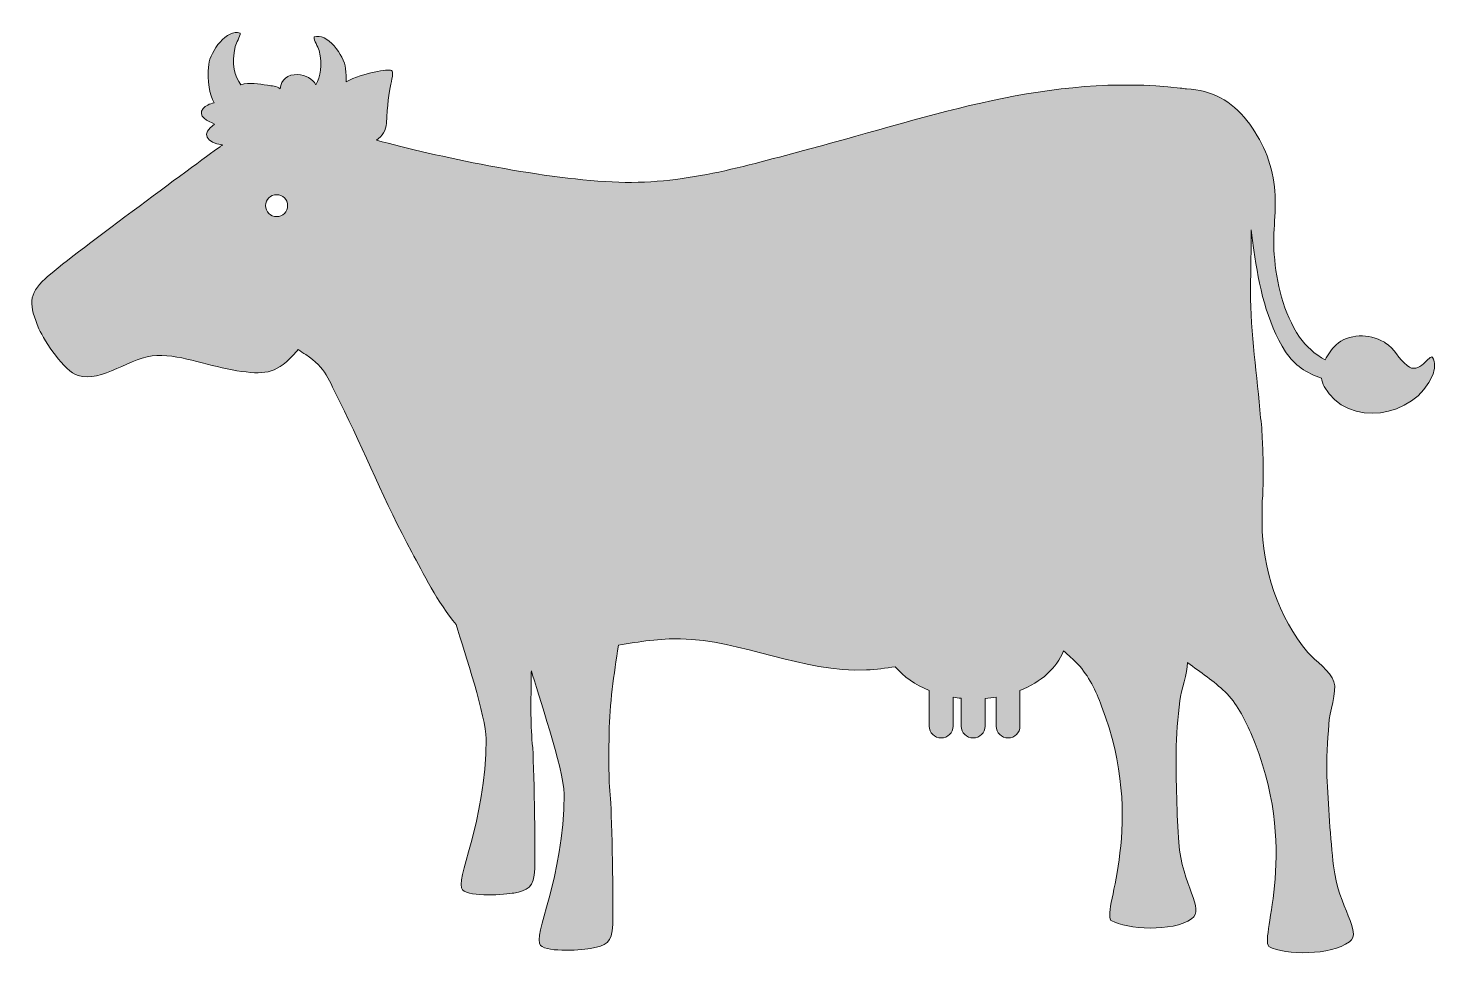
# Model space of a CAD drawing. Header units: inches. Extents: x 0 to 102, y 0 to 67.
import ezdxf

# ---------------------------------------------------------------- set-up
doc = ezdxf.new("R2010")
doc.units = ezdxf.units.IN
doc.header["$MEASUREMENT"] = 0
doc.layers.add('Layer 1', color=7, linetype='Continuous')

msp = doc.modelspace()

# ---------------------------------------------------------------- hatches: boundary and pattern name
at = {"layer": 'Layer 1', "true_color": 0xd04d36}
h = msp.add_hatch(color=13, dxfattribs=at)
h.dxf.hatch_style = 2
edge = h.paths.add_edge_path()
edge.add_spline(control_points=[(101.45, 43.11), (101.22, 43.39), (100.53, 41.78), (99.6, 42.51), (99, 42.99), (98.71, 43.73), (98.03, 44.16), (97.99, 44.19), (97.95, 44.21), (97.91, 44.23), (96.89, 44.84), (95.34, 44.84), (94.46, 44.01), (94.16, 43.72), (93.87, 43.34), (93.67, 42.92), (92.94, 43.33), (92.29, 43.9), (91.82, 44.58), (90.63, 46.3), (90.15, 48.55), (89.98, 50.56), (89.84, 52.16), (90.19, 53.84), (90.01, 55.45), (89.81, 57.26), (89.1, 58.84), (88.01, 60.25), (86.9, 61.67), (85.44, 62.48), (83.64, 62.55), (83.49, 62.57), (83.33, 62.59), (83.17, 62.61), (73.67, 63.69), (65.34, 60.59), (56.34, 58.21), (51.62, 56.95), (47.11, 55.55), (42.03, 55.81), (36.59, 56.09), (29.35, 57.65), (24.96, 58.84), (25.38, 59.15), (25.67, 59.55), (25.68, 60.06), (25.77, 62.69), (26.35, 63.69), (26.04, 63.88), (25.85, 63.99), (24.01, 63.74), (22.77, 63.06), (22.78, 63.35), (22.77, 63.67), (22.73, 64.02), (22.62, 64.99), (21.37, 66.66), (20.45, 66.31), (20.41, 66.03), (20.74, 65.62), (20.81, 65.34), (21.06, 64.24), (20.91, 63.44), (20.58, 62.85), (20.33, 63.28), (19.86, 63.56), (19.24, 63.59), (18.56, 63.61), (18.02, 63.23), (17.99, 62.56), (17.74, 62.77), (17.38, 62.76), (17.08, 62.81), (16.43, 62.91), (15.79, 63.03), (15.15, 62.85), (14.68, 63.46), (14.44, 64.34), (14.73, 65.62), (14.8, 65.91), (15.12, 66.32), (15.08, 66.59), (14.17, 66.95), (12.91, 65.27), (12.81, 64.31), (12.67, 63.04), (12.89, 62.15), (13.2, 61.54), (12.88, 61.47), (12.59, 61.33), (12.41, 61.12), (11.95, 60.58), (12.77, 60.19), (13.24, 60), (12.18, 59.3), (12.67, 58.66), (13.8, 58.49), (13.8, 58.49), (13.8, 58.49), (13.8, 58.49), (13.74, 58.45), (13.68, 58.4), (13.63, 58.36), (11.88, 57.09), (2.61, 50.29), (0.96, 48.8), (-0.27, 47.69), (-0.21, 46.86), (0.52, 45.18), (0.93, 44.24), (2.34, 42.12), (3.35, 41.79), (5.01, 41.23), (7.25, 43.21), (9.05, 43.25), (10.95, 43.29), (12.98, 42.42), (14.86, 42.14), (16.79, 41.86), (17.6, 41.86), (18.91, 43.24), (19.04, 43.38), (19.16, 43.53), (19.29, 43.67), (19.47, 43.55), (19.66, 43.43), (19.84, 43.31), (21.31, 42.33), (21.5, 41.49), (22.3, 39.89), (24.11, 36.29), (25.58, 32.55), (27.52, 29.01), (28.33, 27.53), (29.4, 25.33), (30.73, 23.76), (31.36, 21.69), (32.9, 17.07), (32.9, 15.49), (32.92, 9.41), (30.56, 5.18), (31.2, 4.54), (31.73, 4), (34.32, 4.21), (34.92, 4.32), (35.86, 4.5), (36.39, 4.7), (36.43, 6.06), (36.47, 7.6), (36.39, 13.71), (36.25, 15.15), (36.11, 16.7), (36.15, 18.4), (36.17, 19.92), (36.17, 20.09), (36.17, 20.25), (36.18, 20.42), (36.58, 18.95), (38.54, 13.27), (38.55, 11.48), (38.57, 5.4), (36.21, 1.17), (36.85, 0.53), (37.38, -0.01), (39.97, 0.2), (40.57, 0.32), (41.51, 0.49), (42.04, 0.69), (42.08, 2.05), (42.12, 3.59), (42.04, 9.7), (41.9, 11.14), (41.76, 12.69), (41.8, 14.39), (41.81, 15.91), (41.84, 18.01), (42.17, 20.14), (42.48, 22.26), (44.01, 22.53), (45.53, 22.76), (46.97, 22.73), (51.38, 22.65), (55.79, 20.27), (60.46, 20.48), (61.15, 20.51), (61.85, 20.59), (62.54, 20.71), (63.13, 19.99), (63.98, 19.4), (65, 18.98), (65, 18.98), (65, 16.41), (65, 16.41), (65, 15.93), (65.39, 15.55), (65.86, 15.55), (66.34, 15.55), (66.72, 15.93), (66.72, 16.41), (66.72, 16.41), (66.72, 18.5), (66.72, 18.5), (66.92, 18.47), (67.11, 18.44), (67.32, 18.42), (67.32, 18.42), (67.32, 16.41), (67.32, 16.41), (67.32, 15.93), (67.7, 15.55), (68.18, 15.55), (68.65, 15.55), (69.04, 15.93), (69.04, 16.41), (69.04, 16.41), (69.04, 18.4), (69.04, 18.4), (69.31, 18.42), (69.59, 18.46), (69.85, 18.5), (69.85, 18.5), (69.85, 16.41), (69.85, 16.41), (69.85, 15.93), (70.24, 15.55), (70.71, 15.55), (71.19, 15.55), (71.57, 15.93), (71.57, 16.41), (71.57, 16.41), (71.57, 18.98), (71.57, 18.98), (73.1, 19.6), (74.25, 20.63), (74.72, 21.85), (75.08, 21.55), (75.44, 21.23), (75.75, 20.9), (76.55, 20.05), (77.07, 18.94), (77.48, 17.86), (80.77, 9.28), (77.52, 3.24), (78.15, 2.34), (79.34, 1.68), (82.6, 1.48), (84, 2.45), (84.99, 3.13), (83.3, 4.9), (83.07, 7.98), (82.93, 9.92), (82.88, 12.52), (82.87, 14.48), (82.86, 15.74), (83.04, 17.02), (83.15, 18.24), (83.22, 19), (83.72, 20.23), (83.7, 21.02), (83.71, 21.01), (83.72, 21), (83.72, 21), (84.63, 20.31), (85.64, 19.65), (86.42, 18.89), (87.26, 18.07), (87.82, 16.98), (88.28, 15.92), (91.92, 7.49), (88.92, 1.31), (89.59, 0.44), (90.81, -0.17), (94.08, -0.23), (95.43, 0.79), (96.4, 1.52), (94.63, 3.21), (94.28, 6.28), (94.05, 8.22), (93.9, 10.81), (93.8, 12.76), (93.75, 14.03), (93.87, 15.31), (93.93, 16.53), (93.97, 17.4), (94.54, 18.89), (94.31, 19.62), (94.08, 20.38), (92.94, 21.14), (92.42, 21.74), (90.3, 24.22), (89.1, 27.88), (89.1, 31.12), (89.1, 31.61), (89.11, 32.14), (89.12, 32.7), (89.2, 33.8), (89.19, 34.83), (89.18, 35.59), (89.17, 35.97), (89.16, 36.35), (89.14, 36.73), (89.12, 37.41), (89.08, 38.09), (89, 38.74), (88.74, 41.79), (88.27, 44.83), (88.27, 47.91), (88.27, 49.32), (88.32, 50.83), (88.32, 52.34), (88.39, 51.83), (88.44, 51.32), (88.51, 50.87), (88.88, 48.32), (89.4, 45.7), (90.81, 43.51), (91.43, 42.55), (92.34, 41.94), (93.41, 41.61), (93.43, 41.4), (93.5, 41.2), (93.6, 41), (95.29, 37.96), (100.16, 38.69), (101.46, 41.84), (101.6, 42.2), (101.69, 42.77), (101.45, 43.11)], knot_values=[0, 0, 0, 0, 1, 1, 1, 2, 2, 2, 3, 3, 3, 4, 4, 4, 5, 5, 5, 6, 6, 6, 7, 7, 7, 8, 8, 8, 9, 9, 9, 10, 10, 10, 11, 11, 11, 12, 12, 12, 13, 13, 13, 14, 14, 14, 15, 15, 15, 16, 16, 16, 17, 17, 17, 18, 18, 18, 19, 19, 19, 20, 20, 20, 21, 21, 21, 22, 22, 22, 23, 23, 23, 24, 24, 24, 25, 25, 25, 26, 26, 26, 27, 27, 27, 28, 28, 28, 29, 29, 29, 30, 30, 30, 31, 31, 31, 32, 32, 32, 33, 33, 33, 34, 34, 34, 35, 35, 35, 36, 36, 36, 37, 37, 37, 38, 38, 38, 39, 39, 39, 40, 40, 40, 41, 41, 41, 42, 42, 42, 43, 43, 43, 44, 44, 44, 45, 45, 45, 46, 46, 46, 47, 47, 47, 48, 48, 48, 49, 49, 49, 50, 50, 50, 51, 51, 51, 52, 52, 52, 53, 53, 53, 54, 54, 54, 55, 55, 55, 56, 56, 56, 57, 57, 57, 58, 58, 58, 59, 59, 59, 60, 60, 60, 61, 61, 61, 62, 62, 62, 63, 63, 63, 64, 64, 64, 65, 65, 65, 66, 66, 66, 67, 67, 67, 68, 68, 68, 69, 69, 69, 70, 70, 70, 71, 71, 71, 72, 72, 72, 73, 73, 73, 74, 74, 74, 75, 75, 75, 76, 76, 76, 77, 77, 77, 78, 78, 78, 79, 79, 79, 80, 80, 80, 81, 81, 81, 82, 82, 82, 83, 83, 83, 84, 84, 84, 85, 85, 85, 86, 86, 86, 87, 87, 87, 88, 88, 88, 89, 89, 89, 90, 90, 90, 91, 91, 91, 92, 92, 92, 93, 93, 93, 94, 94, 94, 95, 95, 95, 96, 96, 96, 97, 97, 97, 98, 98, 98, 99, 99, 99, 100, 100, 100, 101, 101, 101, 102, 102, 102, 103, 103, 103, 104, 104, 104, 105, 105, 105, 106, 106, 106, 107, 107, 107, 108, 108, 108, 109, 109, 109, 109], degree=3, periodic=1)
edge = h.paths.add_edge_path()
edge.add_spline(control_points=[(17.73, 53.3), (17.29, 53.3), (16.93, 53.65), (16.93, 54.1), (16.93, 54.54), (17.29, 54.89), (17.73, 54.89), (18.17, 54.89), (18.53, 54.54), (18.53, 54.1), (18.53, 53.65), (18.17, 53.3), (17.73, 53.3)], knot_values=[0, 0, 0, 0, 1, 1, 1, 2, 2, 2, 3, 3, 3, 4, 4, 4, 4], degree=3, periodic=1)

# ---------------------------------------------------------------- linework, layer by layer
at = {"layer": 'Layer 1', "lineweight": 0}
for points, knots in [([(101.45, 43.11), (101.22, 43.39), (100.53, 41.78), (99.6, 42.51), (99, 42.99), (98.71, 43.73), (98.03, 44.16), (97.99, 44.19), (97.95, 44.21), (97.91, 44.23), (96.89, 44.84), (95.34, 44.84), (94.46, 44.01), (94.16, 43.72), (93.87, 43.34), (93.67, 42.92), (92.94, 43.33), (92.29, 43.9), (91.82, 44.58), (90.63, 46.3), (90.15, 48.55), (89.98, 50.56), (89.84, 52.16), (90.19, 53.84), (90.01, 55.45), (89.81, 57.26), (89.1, 58.84), (88.01, 60.25), (86.9, 61.67), (85.44, 62.48), (83.64, 62.55), (83.49, 62.57), (83.33, 62.59), (83.17, 62.61), (73.67, 63.69), (65.34, 60.59), (56.34, 58.21), (51.62, 56.95), (47.11, 55.55), (42.03, 55.81), (36.59, 56.09), (29.35, 57.65), (24.96, 58.84), (25.38, 59.15), (25.67, 59.55), (25.68, 60.06), (25.77, 62.69), (26.35, 63.69), (26.04, 63.88), (25.85, 63.99), (24.01, 63.74), (22.77, 63.06), (22.78, 63.35), (22.77, 63.67), (22.73, 64.02), (22.62, 64.99), (21.37, 66.66), (20.45, 66.31), (20.41, 66.03), (20.74, 65.62), (20.81, 65.34), (21.06, 64.24), (20.91, 63.44), (20.58, 62.85), (20.33, 63.28), (19.86, 63.56), (19.24, 63.59), (18.56, 63.61), (18.02, 63.23), (17.99, 62.56), (17.74, 62.77), (17.38, 62.76), (17.08, 62.81), (16.43, 62.91), (15.79, 63.03), (15.15, 62.85), (14.68, 63.46), (14.44, 64.34), (14.73, 65.62), (14.8, 65.91), (15.12, 66.32), (15.08, 66.59), (14.17, 66.95), (12.91, 65.27), (12.81, 64.31), (12.67, 63.04), (12.89, 62.15), (13.2, 61.54), (12.88, 61.47), (12.59, 61.33), (12.41, 61.12), (11.95, 60.58), (12.77, 60.19), (13.24, 60), (12.18, 59.3), (12.67, 58.66), (13.8, 58.49), (13.8, 58.49), (13.8, 58.49), (13.8, 58.49), (13.74, 58.45), (13.68, 58.4), (13.63, 58.36), (11.88, 57.09), (2.61, 50.29), (0.96, 48.8), (-0.27, 47.69), (-0.21, 46.86), (0.52, 45.18), (0.93, 44.24), (2.34, 42.12), (3.35, 41.79), (5.01, 41.23), (7.25, 43.21), (9.05, 43.25), (10.95, 43.29), (12.98, 42.42), (14.86, 42.14), (16.79, 41.86), (17.6, 41.86), (18.91, 43.24), (19.04, 43.38), (19.16, 43.53), (19.29, 43.67), (19.47, 43.55), (19.66, 43.43), (19.84, 43.31), (21.31, 42.33), (21.5, 41.49), (22.3, 39.89), (24.11, 36.29), (25.58, 32.55), (27.52, 29.01), (28.33, 27.53), (29.4, 25.33), (30.73, 23.76), (31.36, 21.69), (32.9, 17.07), (32.9, 15.49), (32.92, 9.41), (30.56, 5.18), (31.2, 4.54), (31.73, 4), (34.32, 4.21), (34.92, 4.32), (35.86, 4.5), (36.39, 4.7), (36.43, 6.06), (36.47, 7.6), (36.39, 13.71), (36.25, 15.15), (36.11, 16.7), (36.15, 18.4), (36.17, 19.92), (36.17, 20.09), (36.17, 20.25), (36.18, 20.42), (36.58, 18.95), (38.54, 13.27), (38.55, 11.48), (38.57, 5.4), (36.21, 1.17), (36.85, 0.53), (37.38, -0.01), (39.97, 0.2), (40.57, 0.32), (41.51, 0.49), (42.04, 0.69), (42.08, 2.05), (42.12, 3.59), (42.04, 9.7), (41.9, 11.14), (41.76, 12.69), (41.8, 14.39), (41.81, 15.91), (41.84, 18.01), (42.17, 20.14), (42.48, 22.26), (44.01, 22.53), (45.53, 22.76), (46.97, 22.73), (51.38, 22.65), (55.79, 20.27), (60.46, 20.48), (61.15, 20.51), (61.85, 20.59), (62.54, 20.71), (63.13, 19.99), (63.98, 19.4), (65, 18.98), (65, 18.98), (65, 16.41), (65, 16.41), (65, 15.93), (65.39, 15.55), (65.86, 15.55), (66.34, 15.55), (66.72, 15.93), (66.72, 16.41), (66.72, 16.41), (66.72, 18.5), (66.72, 18.5), (66.92, 18.47), (67.11, 18.44), (67.32, 18.42), (67.32, 18.42), (67.32, 16.41), (67.32, 16.41), (67.32, 15.93), (67.7, 15.55), (68.18, 15.55), (68.65, 15.55), (69.04, 15.93), (69.04, 16.41), (69.04, 16.41), (69.04, 18.4), (69.04, 18.4), (69.31, 18.42), (69.59, 18.46), (69.85, 18.5), (69.85, 18.5), (69.85, 16.41), (69.85, 16.41), (69.85, 15.93), (70.24, 15.55), (70.71, 15.55), (71.19, 15.55), (71.57, 15.93), (71.57, 16.41), (71.57, 16.41), (71.57, 18.98), (71.57, 18.98), (73.1, 19.6), (74.25, 20.63), (74.72, 21.85), (75.08, 21.55), (75.44, 21.23), (75.75, 20.9), (76.55, 20.05), (77.07, 18.94), (77.48, 17.86), (80.77, 9.28), (77.52, 3.24), (78.15, 2.34), (79.34, 1.68), (82.6, 1.48), (84, 2.45), (84.99, 3.13), (83.3, 4.9), (83.07, 7.98), (82.93, 9.92), (82.88, 12.52), (82.87, 14.48), (82.86, 15.74), (83.04, 17.02), (83.15, 18.24), (83.22, 19), (83.72, 20.23), (83.7, 21.02), (83.71, 21.01), (83.72, 21), (83.72, 21), (84.63, 20.31), (85.64, 19.65), (86.42, 18.89), (87.26, 18.07), (87.82, 16.98), (88.28, 15.92), (91.92, 7.49), (88.92, 1.31), (89.59, 0.44), (90.81, -0.17), (94.08, -0.23), (95.43, 0.79), (96.4, 1.52), (94.63, 3.21), (94.28, 6.28), (94.05, 8.22), (93.9, 10.81), (93.8, 12.76), (93.75, 14.03), (93.87, 15.31), (93.93, 16.53), (93.97, 17.4), (94.54, 18.89), (94.31, 19.62), (94.08, 20.38), (92.94, 21.14), (92.42, 21.74), (90.3, 24.22), (89.1, 27.88), (89.1, 31.12), (89.1, 31.61), (89.11, 32.14), (89.12, 32.7), (89.2, 33.8), (89.19, 34.83), (89.18, 35.59), (89.17, 35.97), (89.16, 36.35), (89.14, 36.73), (89.12, 37.41), (89.08, 38.09), (89, 38.74), (88.74, 41.79), (88.27, 44.83), (88.27, 47.91), (88.27, 49.32), (88.32, 50.83), (88.32, 52.34), (88.39, 51.83), (88.44, 51.32), (88.51, 50.87), (88.88, 48.32), (89.4, 45.7), (90.81, 43.51), (91.43, 42.55), (92.34, 41.94), (93.41, 41.61), (93.43, 41.4), (93.5, 41.2), (93.6, 41), (95.29, 37.96), (100.16, 38.69), (101.46, 41.84), (101.6, 42.2), (101.69, 42.77), (101.45, 43.11)], [0, 0, 0, 0, 1, 1, 1, 2, 2, 2, 3, 3, 3, 4, 4, 4, 5, 5, 5, 6, 6, 6, 7, 7, 7, 8, 8, 8, 9, 9, 9, 10, 10, 10, 11, 11, 11, 12, 12, 12, 13, 13, 13, 14, 14, 14, 15, 15, 15, 16, 16, 16, 17, 17, 17, 18, 18, 18, 19, 19, 19, 20, 20, 20, 21, 21, 21, 22, 22, 22, 23, 23, 23, 24, 24, 24, 25, 25, 25, 26, 26, 26, 27, 27, 27, 28, 28, 28, 29, 29, 29, 30, 30, 30, 31, 31, 31, 32, 32, 32, 33, 33, 33, 34, 34, 34, 35, 35, 35, 36, 36, 36, 37, 37, 37, 38, 38, 38, 39, 39, 39, 40, 40, 40, 41, 41, 41, 42, 42, 42, 43, 43, 43, 44, 44, 44, 45, 45, 45, 46, 46, 46, 47, 47, 47, 48, 48, 48, 49, 49, 49, 50, 50, 50, 51, 51, 51, 52, 52, 52, 53, 53, 53, 54, 54, 54, 55, 55, 55, 56, 56, 56, 57, 57, 57, 58, 58, 58, 59, 59, 59, 60, 60, 60, 61, 61, 61, 62, 62, 62, 63, 63, 63, 64, 64, 64, 65, 65, 65, 66, 66, 66, 67, 67, 67, 68, 68, 68, 69, 69, 69, 70, 70, 70, 71, 71, 71, 72, 72, 72, 73, 73, 73, 74, 74, 74, 75, 75, 75, 76, 76, 76, 77, 77, 77, 78, 78, 78, 79, 79, 79, 80, 80, 80, 81, 81, 81, 82, 82, 82, 83, 83, 83, 84, 84, 84, 85, 85, 85, 86, 86, 86, 87, 87, 87, 88, 88, 88, 89, 89, 89, 90, 90, 90, 91, 91, 91, 92, 92, 92, 93, 93, 93, 94, 94, 94, 95, 95, 95, 96, 96, 96, 97, 97, 97, 98, 98, 98, 99, 99, 99, 100, 100, 100, 101, 101, 101, 102, 102, 102, 103, 103, 103, 104, 104, 104, 105, 105, 105, 106, 106, 106, 107, 107, 107, 108, 108, 108, 109, 109, 109, 109]), ([(17.73, 53.3), (17.29, 53.3), (16.93, 53.65), (16.93, 54.1), (16.93, 54.54), (17.29, 54.89), (17.73, 54.89), (18.17, 54.89), (18.53, 54.54), (18.53, 54.1), (18.53, 53.65), (18.17, 53.3), (17.73, 53.3)], [0, 0, 0, 0, 1, 1, 1, 2, 2, 2, 3, 3, 3, 4, 4, 4, 4])]:
    msp.add_open_spline(points, degree=3, knots=knots, dxfattribs=at)

doc.saveas('drawing.dxf')
